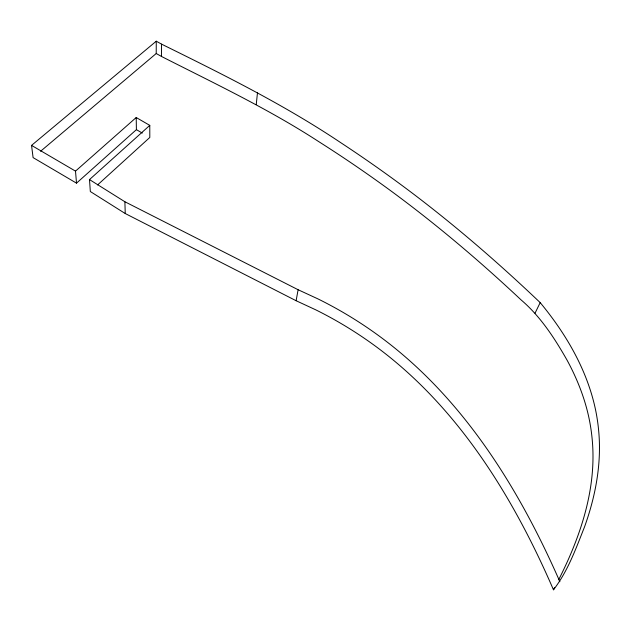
<?xml version="1.0" encoding="UTF-8"?>
<svg xmlns="http://www.w3.org/2000/svg" width="631" height="631" viewBox="0 0 631 631"><rect width="100%" height="100%" fill="white"/><g stroke="black" fill="none" stroke-linecap="round" stroke-linejoin="round"><path stroke-width="0.95" d="M40.605 151.259L156.22 53.517L156.267 41.196L161.544 44.131C222.688 74.3 283.982 104.604 340.708 142.653C366.019 159.288 390.763 176.783 414.882 195.097C458.69 228.477 500.328 264.641 540.191 302.62C566.338 334.193 587.753 370.894 595.885 411.444A234.622 202.054 19.6 0 1 598.819 432.424C601.564 464.526 595.372 496.786 584.519 526.924C575.906 548.591 567.853 571.268 553.466 589.804C512.593 495.374 456.024 403.595 370.973 342.933A463.059 427.968 -41.8 0 0 315.689 309.805L296.12 300.727L125.246 213.538L90.328 191.532L89.507 179.583L149.776 125.372L136.209 117.516L75.507 171.127L76.509 183.148L33.096 157.608L31.55 145.39L156.267 41.196M558.656 579.771C580.173 537.312 596.303 490.153 592.414 441.937A231.175 200.358 19.8 0 0 589.606 421.129C585.481 399.809 577.483 379.373 567.151 360.309C554.625 338.279 540.57 316.517 521.119 299.938C480.806 262.039 438.545 226.158 394.067 193.22C369.577 175.15 344.455 157.939 318.758 141.636C268.664 109.053 214.595 83.466 161.433 56.427L161.544 44.131M256.233 104.596L257.495 92.607M296.12 300.727L298.108 289.732L124.883 201.754L89.507 179.583M535.041 313.165L540.191 302.62M553.466 589.804L554.681 587.485M97.576 184.938L149.807 137.455L149.776 125.372M76.509 183.148L136.406 129.647L136.209 117.516M298.108 289.732L317.961 298.905A470.679 434.885 -40.5 0 1 374.049 332.34C460.37 393.539 518.067 486.225 559.878 581.703M156.22 53.517L161.433 56.427M136.406 129.647L142.275 133.062M31.55 145.39L75.507 171.127M124.883 201.754L125.246 213.538"/></g></svg>
